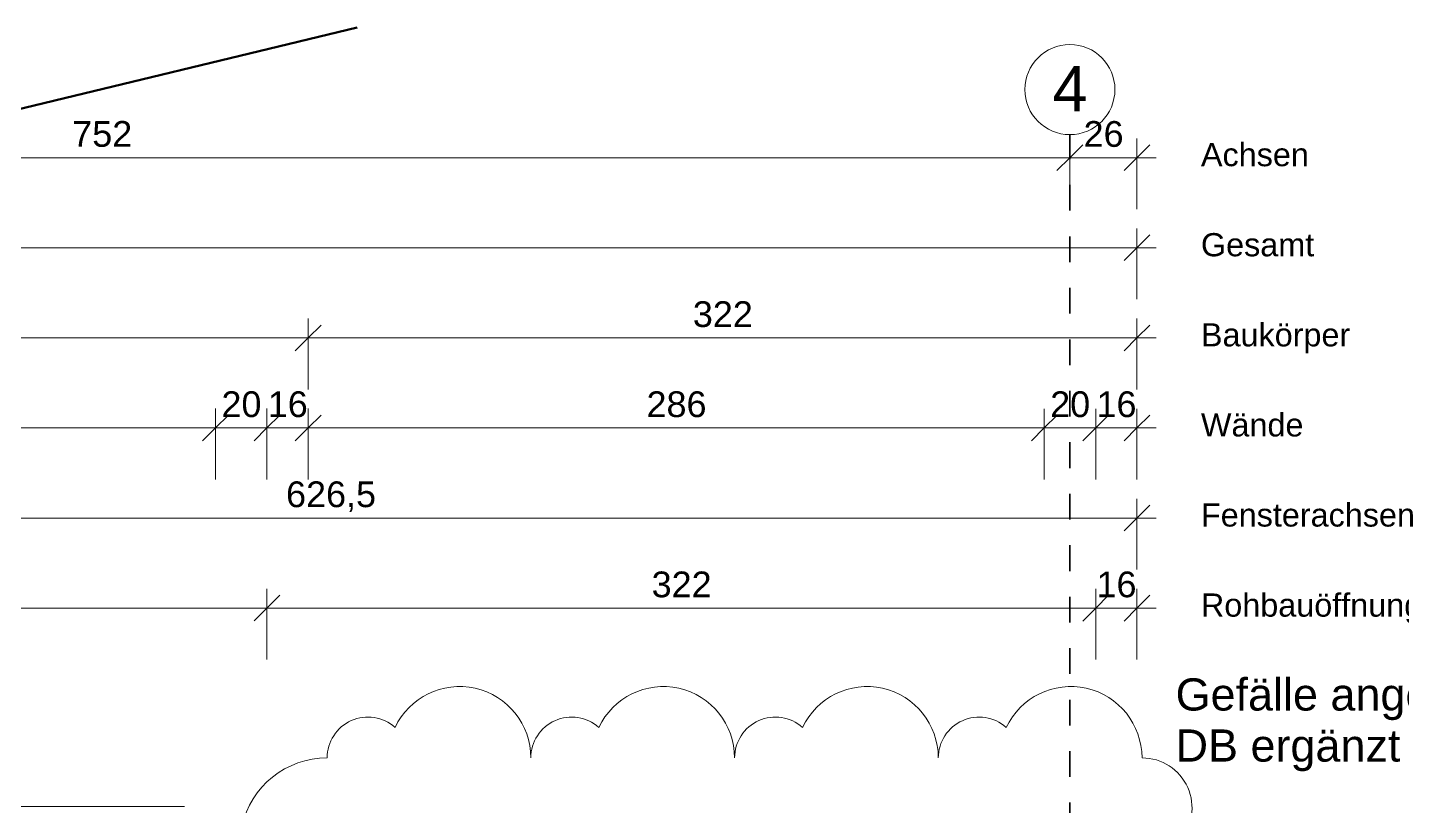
# Model space of a CAD drawing. Header units: metres. Extents: x -67.4 to -27.2, y 43.9 to 89.6.
# Drawn here: x -41.66 to -36.32, y 83.26 to 86.29 of the extents above; entities that cross this region are included whole.
import ezdxf

# ---------------------------------------------------------------- set-up
doc = ezdxf.new("R2010")
doc.units = ezdxf.units.M
doc.linetypes.add('Strich Punkt Mittel', pattern=[0.015875, 0.00635, -0.004763, 0, -0.004763])
for name, color, linetype, lineweight in [('A-DETL-MBND', 5, 'Continuous', 5), ('A_Bemassung-50_', 4, 'Continuous', 9), ('A_Bemassung_', 4, 'Continuous', 9), ('A_Beschriftung_', 7, 'Continuous', 9), ('A_Grundstuecksgrenze', 5, 'Continuous', 70), ('A_Raster_', 1, 'Continuous', 9), ('G-ANNO-REVC-IDEN_', 71, 'Continuous', 9), ('G-ANNO-REVC_', 71, 'Continuous', 9)]:
    doc.layers.add(name, color=color, linetype=linetype, lineweight=lineweight)
doc.styles.add('Arial_1', font='arial.ttf', dxfattribs={"height": 0.175})
doc.styles.add('Arial_3', font='arial.ttf', dxfattribs={"height": 0.125})
doc.styles.add('Arial_5', font='arial.ttf', dxfattribs={"height": 0.1})
doc.styles.add('Arial_9', font='arial.ttf', dxfattribs={"height": 0.0018})
doc.dimstyles.new('WGA-Bemaßung', dxfattribs={"dimscale": 0.3048, "dimtxt": 0.102026, "dimasz": 0.328084, "dimexe": 0.246063, "dimexo": 0.0625, "dimgap": 0.04101, "dimtad": 1, "dimdec": 1, "dimlfac": 100, "dimrnd": 0.5, "dimdsep": 46, "dimtxsty": 'Arial_5', "dimblk1": 'OBLIQUE', "dimblk2": 'OBLIQUE', "dimsah": 1, "dimcen": 0.09, "dimdle": 0.246063, "dimazin": 2, "dimtfac": 1, "dimtdec": 4, "dimtix": 1, "dimtmove": 0, "dimatfit": 3, "dimfxl": 0.656168, "dimfxlon": 1, "dimtvp": 1, "dimtolj": 1, "dimtzin": 0, "dimarcsym": 2})

# ---------------------------------------------------------------- blocks, each defined once
blk = doc.blocks.new('Family - ___-3180367-263_PP_01OG_BT2')
at = {"layer": 'A_Grundstuecksgrenze'}
blk.add_line((-15.6261, 97.0319), (-4.0511, 95.1798), dxfattribs=at)
blk = doc.blocks.new('Raster - BS_Achse-112124-263_PP_01OG_BT2')
at = {"layer": 'A_Beschriftung_'}
blk.add_circle((0, 0), 0.0035, dxfattribs=at)
blk = doc.blocks.new('DIMBLOCK6-263_PP_01OG_BT2')
at = {"layer": 'A_Bemassung-50_', "transparency": 16777216}
for p, q in [((-37.6083, 85.7801), (-37.6083, 85.8551)), ((-37.3479, 85.7801), (-37.3479, 85.8551)), ((-37.6083, 85.7801), (-37.6084, 85.5801)), ((-37.2729, 85.7801), (-37.6083, 85.7801)), ((-37.3479, 85.7801), (-37.3479, 85.5801))]:
    blk.add_line(p, q, dxfattribs=at)
at = {"layer": 'A_Bemassung-50_', "lineweight": 35, "transparency": 16777216}
for p, q in [((-37.6083, 85.7801), (-37.5583, 85.8301)), ((-37.3479, 85.7801), (-37.2979, 85.8301)), ((-37.6083, 85.7801), (-37.6583, 85.7301)), ((-37.3479, 85.7801), (-37.3979, 85.7301))]:
    blk.add_line(p, q, dxfattribs=at)
at = {"layer": 'A_Bemassung-50_', "color": 0, "transparency": 16777216, "insert": (-37.555, 85.9224), "char_height": 0.1, "width": 0.184588, "attachment_point": 1, "rotation": 359.9983, "line_spacing_factor": 0.941778, "style": 'Arial_5'}
blk.add_mtext('26', dxfattribs=at)
blk = doc.blocks.new('_Oblique')
at = {"color": 0, "linetype": 'ByBlock', "lineweight": -2}
blk.add_line((-0.5, -0.5), (0.5, 0.5), dxfattribs=at)
blk = doc.blocks.new('DIMBLOCK7-263_PP_01OG_BT2')
at = {"layer": 'A_Bemassung-50_', "transparency": 16777216}
for p, q in [((-45.1301, 85.7803), (-45.1301, 85.8553)), ((-37.6083, 85.7801), (-37.6083, 85.8551)), ((-37.6083, 85.7801), (-45.1301, 85.7803)), ((-45.1301, 85.7803), (-45.1301, 85.5803)), ((-37.6083, 85.7801), (-37.6084, 85.5801))]:
    blk.add_line(p, q, dxfattribs=at)
at = {"layer": 'A_Bemassung-50_', "lineweight": 35, "transparency": 16777216}
for p, q in [((-45.1301, 85.7803), (-45.0801, 85.8303)), ((-37.6083, 85.7801), (-37.5583, 85.8301)), ((-45.1301, 85.7803), (-45.1801, 85.7303)), ((-37.6083, 85.7801), (-37.6583, 85.7301))]:
    blk.add_line(p, q, dxfattribs=at)
at = {"layer": 'A_Bemassung-50_', "color": 0, "transparency": 16777216, "insert": (-41.4846, 85.9225), "char_height": 0.1, "width": 0.276883, "attachment_point": 1, "rotation": 359.9983, "line_spacing_factor": 0.941778, "style": 'Arial_5'}
blk.add_mtext('752', dxfattribs=at)
blk = doc.blocks.new('DIMBLOCK11-263_PP_01OG_BT2')
at = {"layer": 'A_Bemassung-50_', "transparency": 16777216}
for p, q in [((-54.3479, 85.4306), (-54.3479, 85.5056)), ((-37.3479, 85.4301), (-37.3479, 85.5051)), ((-54.4229, 85.4306), (-37.2729, 85.4301)), ((-54.3479, 85.4306), (-54.3479, 85.2306)), ((-37.3479, 85.4301), (-37.3479, 85.2301))]:
    blk.add_line(p, q, dxfattribs=at)
at = {"layer": 'A_Bemassung-50_', "lineweight": 35, "transparency": 16777216}
for p, q in [((-54.3479, 85.4306), (-54.3979, 85.3806)), ((-54.3479, 85.4306), (-54.2979, 85.4806)), ((-37.3479, 85.4301), (-37.3979, 85.3801)), ((-37.3479, 85.4301), (-37.2979, 85.4801))]:
    blk.add_line(p, q, dxfattribs=at)
at = {"layer": 'A_Bemassung-50_', "color": 0, "transparency": 16777216, "insert": (-46.0017, 85.5726), "char_height": 0.1, "width": 0.369177, "attachment_point": 1, "rotation": 359.9983, "line_spacing_factor": 0.941778, "style": 'Arial_5'}
blk.add_mtext('1700', dxfattribs=at)
blk = doc.blocks.new('DIMBLOCK12-263_PP_01OG_BT2')
at = {"layer": 'A_Bemassung-50_', "transparency": 16777216}
for p, q in [((-54.3479, 85.0806), (-54.3479, 85.1556)), ((-40.5679, 85.0802), (-40.5679, 85.1552)), ((-54.4229, 85.0806), (-40.5679, 85.0802)), ((-54.3479, 85.0806), (-54.3479, 84.8806)), ((-40.5679, 85.0802), (-40.5679, 84.8802))]:
    blk.add_line(p, q, dxfattribs=at)
at = {"layer": 'A_Bemassung-50_', "lineweight": 35, "transparency": 16777216}
for p, q in [((-54.3479, 85.0806), (-54.2979, 85.1306)), ((-40.5679, 85.0802), (-40.5179, 85.1301)), ((-54.3479, 85.0806), (-54.3979, 85.0306)), ((-40.5679, 85.0802), (-40.6179, 85.0302))]:
    blk.add_line(p, q, dxfattribs=at)
at = {"layer": 'A_Bemassung-50_', "color": 0, "transparency": 16777216, "insert": (-47.6117, 85.2227), "char_height": 0.1, "width": 0.369177, "attachment_point": 1, "rotation": 359.9983, "line_spacing_factor": 0.941778, "style": 'Arial_5'}
blk.add_mtext('1378', dxfattribs=at)
blk = doc.blocks.new('DIMBLOCK13-263_PP_01OG_BT2')
at = {"layer": 'A_Bemassung-50_', "transparency": 16777216}
for p, q in [((-40.5679, 85.0802), (-40.5679, 85.1552)), ((-37.3479, 85.0801), (-37.3479, 85.1551)), ((-40.5679, 85.0802), (-37.2729, 85.0801)), ((-40.5679, 85.0802), (-40.5679, 84.8802)), ((-37.3479, 85.0801), (-37.3479, 84.8801))]:
    blk.add_line(p, q, dxfattribs=at)
at = {"layer": 'A_Bemassung-50_', "lineweight": 35, "transparency": 16777216}
for p, q in [((-40.5679, 85.0802), (-40.5179, 85.1301)), ((-37.3479, 85.0801), (-37.2979, 85.1301)), ((-40.5679, 85.0802), (-40.6179, 85.0302)), ((-37.3479, 85.0801), (-37.3979, 85.0301))]:
    blk.add_line(p, q, dxfattribs=at)
at = {"layer": 'A_Bemassung-50_', "color": 0, "transparency": 16777216, "insert": (-39.0732, 85.2224), "char_height": 0.1, "width": 0.276883, "attachment_point": 1, "rotation": 359.9983, "line_spacing_factor": 0.941778, "style": 'Arial_5'}
blk.add_mtext('322', dxfattribs=at)
blk = doc.blocks.new('DIMBLOCK56-263_PP_01OG_BT2')
at = {"layer": 'A_Bemassung-50_', "transparency": 16777216}
for p, q in [((-43.6129, 84.3802), (-43.6129, 84.4552)), ((-37.3479, 84.3801), (-37.3479, 84.4551)), ((-43.6129, 84.3802), (-37.2729, 84.3801)), ((-43.6129, 84.3802), (-43.6129, 84.1802)), ((-37.3479, 84.3801), (-37.3479, 84.1801))]:
    blk.add_line(p, q, dxfattribs=at)
at = {"layer": 'A_Bemassung-50_', "lineweight": 35, "transparency": 16777216}
for p, q in [((-43.6129, 84.3802), (-43.5629, 84.4302)), ((-37.3479, 84.3801), (-37.2979, 84.4301)), ((-43.6129, 84.3802), (-43.6629, 84.3302)), ((-37.3479, 84.3801), (-37.3979, 84.3301))]:
    blk.add_line(p, q, dxfattribs=at)
at = {"layer": 'A_Bemassung-50_', "color": 0, "transparency": 16777216, "insert": (-40.6538, 84.5225), "char_height": 0.1, "width": 0.416266, "attachment_point": 1, "rotation": 359.9983, "line_spacing_factor": 0.941778, "style": 'Arial_5'}
blk.add_mtext('626,5', dxfattribs=at)
blk = doc.blocks.new('DIMBLOCK257-263_PP_01OG_BT2')
at = {"layer": 'A_Bemassung-50_', "transparency": 16777216}
for p, q in [((-37.5079, 84.0301), (-37.5079, 84.1051)), ((-37.3479, 84.0301), (-37.3479, 84.1051)), ((-37.2729, 84.0301), (-37.5079, 84.0301)), ((-37.5079, 84.0301), (-37.5079, 83.8301)), ((-37.3479, 84.0301), (-37.3479, 83.8301))]:
    blk.add_line(p, q, dxfattribs=at)
at = {"layer": 'A_Bemassung-50_', "lineweight": 35, "transparency": 16777216}
for p, q in [((-37.5079, 84.0301), (-37.4579, 84.0801)), ((-37.3479, 84.0301), (-37.2979, 84.0801)), ((-37.5079, 84.0301), (-37.5579, 83.9801)), ((-37.3479, 84.0301), (-37.3979, 83.9801))]:
    blk.add_line(p, q, dxfattribs=at)
at = {"layer": 'A_Bemassung-50_', "color": 0, "transparency": 16777216, "insert": (-37.5048, 84.1724), "char_height": 0.1, "width": 0.184588, "attachment_point": 1, "rotation": 359.9983, "line_spacing_factor": 0.941778, "style": 'Arial_5'}
blk.add_mtext('16', dxfattribs=at)
blk = doc.blocks.new('DIMBLOCK258-263_PP_01OG_BT2')
at = {"layer": 'A_Bemassung-50_', "transparency": 16777216}
for p, q in [((-40.7279, 84.0302), (-40.7279, 84.1052)), ((-37.5079, 84.0301), (-37.5079, 84.1051)), ((-37.5079, 84.0301), (-40.7279, 84.0302)), ((-40.7279, 84.0302), (-40.7279, 83.8302)), ((-37.5079, 84.0301), (-37.5079, 83.8301))]:
    blk.add_line(p, q, dxfattribs=at)
at = {"layer": 'A_Bemassung-50_', "lineweight": 35, "transparency": 16777216}
for p, q in [((-40.7279, 84.0302), (-40.6779, 84.0802)), ((-37.5079, 84.0301), (-37.4579, 84.0801)), ((-40.7279, 84.0302), (-40.7779, 83.9802)), ((-37.5079, 84.0301), (-37.5579, 83.9801))]:
    blk.add_line(p, q, dxfattribs=at)
at = {"layer": 'A_Bemassung-50_', "color": 0, "transparency": 16777216, "insert": (-39.2333, 84.1724), "char_height": 0.1, "width": 0.276883, "attachment_point": 1, "rotation": 359.9983, "line_spacing_factor": 0.941778, "style": 'Arial_5'}
blk.add_mtext('322', dxfattribs=at)
blk = doc.blocks.new('DIMBLOCK259-263_PP_01OG_BT2')
at = {"layer": 'A_Bemassung-50_', "transparency": 16777216}
for p, q in [((-43.0129, 84.0302), (-43.0129, 84.1052)), ((-40.7279, 84.0302), (-40.7279, 84.1052)), ((-40.7279, 84.0302), (-43.0129, 84.0302)), ((-43.0129, 84.0302), (-43.0129, 83.8302)), ((-40.7279, 84.0302), (-40.7279, 83.8302))]:
    blk.add_line(p, q, dxfattribs=at)
at = {"layer": 'A_Bemassung-50_', "lineweight": 35, "transparency": 16777216}
for p, q in [((-43.0129, 84.0302), (-42.9629, 84.0802)), ((-40.7279, 84.0302), (-40.6779, 84.0802)), ((-43.0129, 84.0302), (-43.0629, 83.9802)), ((-40.7279, 84.0302), (-40.7779, 83.9802))]:
    blk.add_line(p, q, dxfattribs=at)
at = {"layer": 'A_Bemassung-50_', "color": 0, "transparency": 16777216, "insert": (-42.0438, 84.1725), "char_height": 0.1, "width": 0.416266, "attachment_point": 1, "rotation": 359.9983, "line_spacing_factor": 0.941778, "style": 'Arial_5'}
blk.add_mtext('228,5', dxfattribs=at)
blk = doc.blocks.new('DIMBLOCK271-263_PP_01OG_BT2')
at = {"layer": 'A_Bemassung-50_', "transparency": 16777216}
for p, q in [((-37.5079, 84.7301), (-37.5079, 84.8051)), ((-37.3479, 84.7301), (-37.3479, 84.8051)), ((-37.2729, 84.7301), (-37.5079, 84.7301)), ((-37.5079, 84.7301), (-37.5079, 84.5301)), ((-37.3479, 84.7301), (-37.3479, 84.5301))]:
    blk.add_line(p, q, dxfattribs=at)
at = {"layer": 'A_Bemassung-50_', "lineweight": 35, "transparency": 16777216}
for p, q in [((-37.5079, 84.7301), (-37.4579, 84.7801)), ((-37.3479, 84.7301), (-37.2979, 84.7801)), ((-37.5079, 84.7301), (-37.5579, 84.6801)), ((-37.3479, 84.7301), (-37.3979, 84.6801))]:
    blk.add_line(p, q, dxfattribs=at)
at = {"layer": 'A_Bemassung-50_', "color": 0, "transparency": 16777216, "insert": (-37.5048, 84.8724), "char_height": 0.1, "width": 0.184588, "attachment_point": 1, "rotation": 359.9983, "line_spacing_factor": 0.941778, "style": 'Arial_5'}
blk.add_mtext('16', dxfattribs=at)
blk = doc.blocks.new('DIMBLOCK272-263_PP_01OG_BT2')
at = {"layer": 'A_Bemassung-50_', "transparency": 16777216}
for p, q in [((-37.7079, 84.7301), (-37.7079, 84.8051)), ((-37.5079, 84.7301), (-37.5079, 84.8051)), ((-37.5079, 84.7301), (-37.7079, 84.7301)), ((-37.7079, 84.7301), (-37.7079, 84.5301)), ((-37.5079, 84.7301), (-37.5079, 84.5301))]:
    blk.add_line(p, q, dxfattribs=at)
at = {"layer": 'A_Bemassung-50_', "lineweight": 35, "transparency": 16777216}
for p, q in [((-37.7079, 84.7301), (-37.6579, 84.7801)), ((-37.5079, 84.7301), (-37.4579, 84.7801)), ((-37.7079, 84.7301), (-37.7579, 84.6801)), ((-37.5079, 84.7301), (-37.5579, 84.6801))]:
    blk.add_line(p, q, dxfattribs=at)
at = {"layer": 'A_Bemassung-50_', "color": 0, "transparency": 16777216, "insert": (-37.6848, 84.8724), "char_height": 0.1, "width": 0.184588, "attachment_point": 1, "rotation": 359.9983, "line_spacing_factor": 0.941778, "style": 'Arial_5'}
blk.add_mtext('20', dxfattribs=at)
blk = doc.blocks.new('DIMBLOCK273-263_PP_01OG_BT2')
at = {"layer": 'A_Bemassung-50_', "transparency": 16777216}
for p, q in [((-40.5679, 84.7302), (-40.5679, 84.8052)), ((-37.7079, 84.7301), (-37.7079, 84.8051)), ((-37.7079, 84.7301), (-40.5679, 84.7302)), ((-40.5679, 84.7302), (-40.5679, 84.5302)), ((-37.7079, 84.7301), (-37.7079, 84.5301))]:
    blk.add_line(p, q, dxfattribs=at)
at = {"layer": 'A_Bemassung-50_', "lineweight": 35, "transparency": 16777216}
for p, q in [((-40.5679, 84.7302), (-40.5179, 84.7801)), ((-37.7079, 84.7301), (-37.6579, 84.7801)), ((-40.5679, 84.7302), (-40.6179, 84.6802)), ((-37.7079, 84.7301), (-37.7579, 84.6801))]:
    blk.add_line(p, q, dxfattribs=at)
at = {"layer": 'A_Bemassung-50_', "color": 0, "transparency": 16777216, "insert": (-39.2532, 84.8724), "char_height": 0.1, "width": 0.276883, "attachment_point": 1, "rotation": 359.9983, "line_spacing_factor": 0.941778, "style": 'Arial_5'}
blk.add_mtext('286', dxfattribs=at)
blk = doc.blocks.new('DIMBLOCK274-263_PP_01OG_BT2')
at = {"layer": 'A_Bemassung-50_', "transparency": 16777216}
for p, q in [((-40.7279, 84.7302), (-40.7279, 84.8052)), ((-40.5679, 84.7302), (-40.5679, 84.8052)), ((-40.5679, 84.7302), (-40.7279, 84.7302)), ((-40.7279, 84.7302), (-40.7279, 84.5302)), ((-40.5679, 84.7302), (-40.5679, 84.5302))]:
    blk.add_line(p, q, dxfattribs=at)
at = {"layer": 'A_Bemassung-50_', "lineweight": 35, "transparency": 16777216}
for p, q in [((-40.7279, 84.7302), (-40.6779, 84.7802)), ((-40.5679, 84.7302), (-40.5179, 84.7801)), ((-40.7279, 84.7302), (-40.7779, 84.6802)), ((-40.5679, 84.7302), (-40.6179, 84.6802))]:
    blk.add_line(p, q, dxfattribs=at)
at = {"layer": 'A_Bemassung-50_', "color": 0, "transparency": 16777216, "insert": (-40.7248, 84.8725), "char_height": 0.1, "width": 0.184588, "attachment_point": 1, "rotation": 359.9983, "line_spacing_factor": 0.941778, "style": 'Arial_5'}
blk.add_mtext('16', dxfattribs=at)
blk = doc.blocks.new('DIMBLOCK275-263_PP_01OG_BT2')
at = {"layer": 'A_Bemassung-50_', "transparency": 16777216}
for p, q in [((-40.9279, 84.7302), (-40.9279, 84.8052)), ((-40.7279, 84.7302), (-40.7279, 84.8052)), ((-40.7279, 84.7302), (-40.9279, 84.7302)), ((-40.9279, 84.7302), (-40.9279, 84.5302)), ((-40.7279, 84.7302), (-40.7279, 84.5302))]:
    blk.add_line(p, q, dxfattribs=at)
at = {"layer": 'A_Bemassung-50_', "lineweight": 35, "transparency": 16777216}
for p, q in [((-40.9279, 84.7302), (-40.8779, 84.7802)), ((-40.7279, 84.7302), (-40.6779, 84.7802)), ((-40.9279, 84.7302), (-40.9779, 84.6802)), ((-40.7279, 84.7302), (-40.7779, 84.6802))]:
    blk.add_line(p, q, dxfattribs=at)
at = {"layer": 'A_Bemassung-50_', "color": 0, "transparency": 16777216, "insert": (-40.9048, 84.8725), "char_height": 0.1, "width": 0.184588, "attachment_point": 1, "rotation": 359.9983, "line_spacing_factor": 0.941778, "style": 'Arial_5'}
blk.add_mtext('20', dxfattribs=at)
blk = doc.blocks.new('DIMBLOCK276-263_PP_01OG_BT2')
at = {"layer": 'A_Bemassung-50_', "transparency": 16777216}
for p, q in [((-47.5529, 84.7304), (-47.5529, 84.8054)), ((-40.9279, 84.7302), (-40.9279, 84.8052)), ((-40.9279, 84.7302), (-47.5529, 84.7304)), ((-47.5529, 84.7304), (-47.5529, 84.5304)), ((-40.9279, 84.7302), (-40.9279, 84.5302))]:
    blk.add_line(p, q, dxfattribs=at)
at = {"layer": 'A_Bemassung-50_', "lineweight": 35, "transparency": 16777216}
for p, q in [((-47.5529, 84.7304), (-47.5029, 84.7804)), ((-40.9279, 84.7302), (-40.8779, 84.7802)), ((-47.5529, 84.7304), (-47.6029, 84.6804)), ((-40.9279, 84.7302), (-40.9779, 84.6802))]:
    blk.add_line(p, q, dxfattribs=at)
at = {"layer": 'A_Bemassung-50_', "color": 0, "transparency": 16777216, "insert": (-44.4138, 84.8726), "char_height": 0.1, "width": 0.416266, "attachment_point": 1, "rotation": 359.9983, "line_spacing_factor": 0.941778, "style": 'Arial_5'}
blk.add_mtext('662,5', dxfattribs=at)
blk = doc.blocks.new('BS_Maßkette_AT_PP - oben oder links-9573065-263_PP_01OG_BT2')
at = {"layer": 'A_Beschriftung_', "char_height": 0.0018, "attachment_point": 1, "style": 'Arial_9'}
for s, insert, width in [('Achsen', (0, 0.00022), 0.0099409), ('Gesamt', (0, -0.00678), 0.0102616), ('Baukörper', (0, -0.01378), 0.0137089), ('Wände', (0, -0.02078), 0.0096203), ('Fensterachsen', (0, -0.02778), 0.019481), ('Rohbauöffnungen', (0, -0.03478), 0.0238101)]:
    blk.add_mtext(s, dxfattribs=dict(at, insert=insert, width=width))
blk = doc.blocks.new('Family - ___-11916824-263_PP_01OG_BT2')
at = {"layer": 'G-ANNO-REVC_'}
for centre, radius, start, end in [((-5.1049, 92.5449), 0.1583, 25.5497, 157.36), ((-4.7762, 92.4078), 0.277, 337.36, 132.1512), ((-5.3819, 92.292), 0.34, 67.36, 222.1512), ((-4.3744, 92.2402), 0.1583, 25.5497, 157.36), ((-4.0456, 92.1031), 0.277, 337.36, 132.1512), ((-3.6438, 91.9355), 0.1583, 25.5497, 157.36), ((-3.3151, 91.7984), 0.277, 337.36, 132.1512), ((-2.9133, 91.6308), 0.1583, 25.5497, 157.36), ((-2.5846, 91.4937), 0.277, 337.36, 132.1512), ((-2.4037, 91.2077), 0.1943, 295.5497, 67.36)]:
    blk.add_arc(centre, radius, start, end, dxfattribs=at)

msp = doc.modelspace()

# ---------------------------------------------------------------- linework, layer by layer
at = {"layer": 'A-DETL-MBND'}
msp.add_line((-53.8879, 83.2599), (-41.0479, 83.2595), dxfattribs=at)
at = {"layer": 'A_Raster_', "linetype": 'Strich Punkt Mittel', "lineweight": 35}
msp.add_line((-37.6095, 48.5744), (-37.6083, 85.8699), dxfattribs=at)

# ---------------------------------------------------------------- block references
at = {"layer": 'A_Beschriftung_', "rotation": 359.998275878371}
for name, p, xscale, yscale, zscale in [('Raster - BS_Achse-112124-263_PP_01OG_BT2', (-37.6083, 86.0449), 49.99999999999998, 49.99999999999998, 49.99999999999998), ('BS_Maßkette_AT_PP - oben oder links-9573065-263_PP_01OG_BT2', (-37.099, 85.8261), 50, 50, 50)]:
    msp.add_blockref(name, p, dxfattribs=dict(at, xscale=xscale, yscale=yscale, zscale=zscale))
at = {"layer": 'A_Grundstuecksgrenze', "rotation": 22.64000000000043}
msp.add_blockref('Family - ___-3180367-263_PP_01OG_BT2', (0, 0), dxfattribs=at)
at = {"layer": 'G-ANNO-REVC_', "rotation": 22.64000000000043}
msp.add_blockref('Family - ___-11916824-263_PP_01OG_BT2', (0, 0), dxfattribs=at)

# ---------------------------------------------------------------- texts
at = {"layer": 'A_Beschriftung_', "insert": (-37.6755, 86.1358), "char_height": 0.175, "width": 0.168354, "attachment_point": 1, "style": 'Arial_1'}
msp.add_mtext('4', dxfattribs=at)
at = {"layer": 'G-ANNO-REVC-IDEN_', "char_height": 0.125, "attachment_point": 1, "style": 'Arial_3'}
for s, insert, width in [('Gefälle angepasst,', (-37.1975, 83.7573), 1.755696), ('DB ergänzt', (-37.1975, 83.5589), 1.054219)]:
    msp.add_mtext(s, dxfattribs=dict(at, insert=insert, width=width))

# ---------------------------------------------------------------- dimensions: what is measured, and where the dimension line sits
at = {"layer": 'A_Bemassung_'}
for base, p1, p2, angle, override, picture, middle in [((-45.1301, 85.7803), (-37.6084, 85.5801), (-45.1301, 85.5803), 359.9983, {"dimpost": '<>', "dimfxl": 7.52176}, 'DIMBLOCK7-263_PP_01OG_BT2', (-41.3692, 85.8437)), ((-37.60835, 85.78006), (-37.34786, 85.58005), (-37.60835, 85.58006), 359.99828, {"dimpost": '<>', "dimfxl": 0.260491}, 'DIMBLOCK6-263_PP_01OG_BT2', (-37.4781, 85.84362)), ((-37.3479, 85.4301), (-54.3479, 85.2306), (-37.3479, 85.2301), 359.9983, {"dimpost": '<>', "dimfxl": 17}, 'DIMBLOCK11-263_PP_01OG_BT2', (-45.8479, 85.4939)), ((-40.5679, 85.0802), (-54.3479, 84.8806), (-40.5679, 84.8802), 359.9983, {"dimpost": '<>', "dimfxl": 13.78}, 'DIMBLOCK12-263_PP_01OG_BT2', (-47.4579, 85.144)), ((-37.3479, 85.0801), (-40.5679, 84.8802), (-37.3479, 84.8801), 359.9983, {"dimpost": '<>', "dimfxl": 3.22}, 'DIMBLOCK13-263_PP_01OG_BT2', (-38.9579, 85.1437)), ((-47.5529, 84.7304), (-40.9279, 84.5302), (-47.5529, 84.5304), 359.9983, {"dimpost": '<>', "dimfxl": 6.625}, 'DIMBLOCK276-263_PP_01OG_BT2', (-44.2404, 84.7938)), ((-40.9279, 84.7302), (-40.7279, 84.5302), (-40.9279, 84.5302), 359.9983, {"dimpost": '<>', "dimfxl": 0.2}, 'DIMBLOCK275-263_PP_01OG_BT2', (-40.8279, 84.7937)), ((-40.7279, 84.7302), (-40.5679, 84.5302), (-40.7279, 84.5302), 359.9983, {"dimpost": '<>', "dimfxl": 0.16}, 'DIMBLOCK274-263_PP_01OG_BT2', (-40.6479, 84.7937)), ((-40.5679, 84.7302), (-37.7079, 84.5301), (-40.5679, 84.5302), 359.9983, {"dimpost": '<>', "dimfxl": 2.86}, 'DIMBLOCK273-263_PP_01OG_BT2', (-39.1379, 84.7937)), ((-37.7079, 84.7301), (-37.5079, 84.5301), (-37.7079, 84.5301), 359.9983, {"dimpost": '<>', "dimfxl": 0.2}, 'DIMBLOCK272-263_PP_01OG_BT2', (-37.6079, 84.7936)), ((-37.5079, 84.7301), (-37.3479, 84.5301), (-37.5079, 84.5301), 359.9983, {"dimpost": '<>', "dimfxl": 0.16}, 'DIMBLOCK271-263_PP_01OG_BT2', (-37.4279, 84.7936)), ((-37.3479, 84.3801), (-43.6129, 84.1802), (-37.3479, 84.1801), 359.9983, {"dimpost": '<>', "dimfxl": 6.265}, 'DIMBLOCK56-263_PP_01OG_BT2', (-40.4804, 84.4437)), ((-43.0129, 84.0302), (-40.7279, 83.8302), (-43.0129, 83.8302), 359.9983, {"dimpost": '<>', "dimfxl": 2.285}, 'DIMBLOCK259-263_PP_01OG_BT2', (-41.8704, 84.0937)), ((-40.7279, 84.0302), (-37.5079, 83.8301), (-40.7279, 83.8302), 359.9983, {"dimpost": '<>', "dimfxl": 3.22}, 'DIMBLOCK258-263_PP_01OG_BT2', (-39.1179, 84.0937)), ((-37.5079, 84.0301), (-37.3479, 83.8301), (-37.5079, 83.8301), 359.9983, {"dimpost": '<>', "dimfxl": 0.16}, 'DIMBLOCK257-263_PP_01OG_BT2', (-37.4279, 84.0936))]:
    dim = msp.add_linear_dim(base=base, p1=p1, p2=p2, angle=angle, dimstyle='WGA-Bemaßung', override=override, dxfattribs=at)
    dim.commit()
    dim.dimension.update_dxf_attribs({"geometry": picture, "text_midpoint": middle})

doc.saveas('drawing.dxf')
